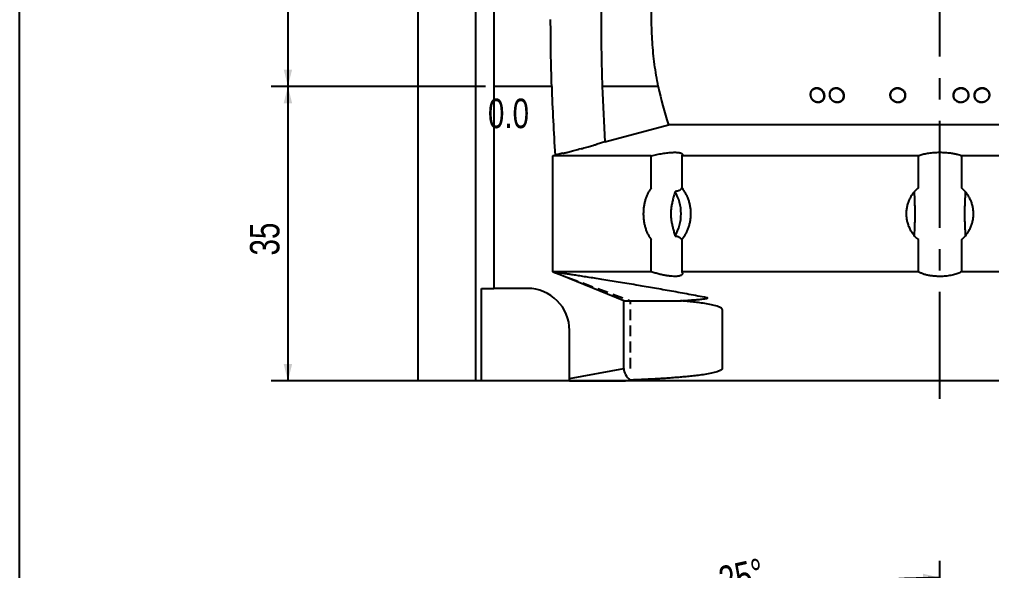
# Model space of a CAD drawing. Header units: millimetres. Extents: x 8 to 867, y 8 to 585.
# Drawn here: x 8 to 123.5, y 138.1 to 203.5 of the extents above; entities that cross this region are included whole.
import ezdxf

# ---------------------------------------------------------------- set-up
doc = ezdxf.new("R2010")
doc.units = ezdxf.units.MM
doc.linetypes.add('CENTERX2', pattern=[20.32, 12.7, -2.54, 2.54, -2.54])
doc.linetypes.add('HIDDEN', pattern=[1.905, 1.27, -0.635])
for name, color, linetype in [('CENTERLINE', 4, 'CENTERX2'), ('DIMENSIONS', 2, 'Continuous'), ('HIDDEN', 3, 'HIDDEN'), ('TEXT', 2, 'Continuous')]:
    doc.layers.add(name, color=color, linetype=linetype)
doc.layers.add('OUTLINE', color=7, linetype='Continuous', lineweight=25)
doc.styles.add('SLDTEXTSTYLE0', font='TXT', dxfattribs={"width": 0.75})
doc.dimstyles.new('SLDDIMSTYLE2', dxfattribs={"dimtxt": 3.5, "dimasz": 2, "dimexe": 0, "dimexo": 0.0625, "dimgap": 0.875, "dimtad": 1, "dimrnd": 1e-09, "dimzin": 12, "dimdsep": 46, "dimtxsty": 'SLDTEXTSTYLE0', "dimsah": 1, "dimcen": 0.09, "dimadec": 0, "dimazin": 3, "dimtfac": 1, "dimtofl": 0, "dimtmove": 0, "dimatfit": 3, "dimfxl": 0, "dimfrac": 2, "dimtolj": 1, "dimtzin": 12, "dimarcsym": 0})
doc.dimstyles.new('SLDDIMSTYLE9', dxfattribs={"dimtxt": 3.5, "dimasz": 2, "dimexe": 0, "dimexo": 0.0625, "dimgap": 0.875, "dimtad": 1, "dimdec": 4, "dimzin": 12, "dimdsep": 46, "dimtxsty": 'SLDTEXTSTYLE0', "dimsah": 1, "dimcen": 0.09, "dimazin": 3, "dimtfac": 1, "dimtofl": 0, "dimtmove": 0, "dimatfit": 3, "dimfxl": 0, "dimfrac": 2, "dimtolj": 1, "dimtzin": 12, "dimarcsym": 0})

# ---------------------------------------------------------------- blocks, each defined once
blk = doc.blocks.new('_D_47')
at = {"layer": 'DIMENSIONS'}
for p, q in [((63.36, 404.83), (37.9, 404.83)), ((39.9, 404.83), (39.9, 195.58)), ((63.36, 195.58), (37.9, 195.58))]:
    blk.add_line(p, q, dxfattribs=at)
for points in [[(39.9, 404.83), (39.4, 402.83), (40.4, 402.83)], [(39.9, 195.58), (40.4, 197.58), (39.4, 197.58)]]:
    blk.add_solid(points, dxfattribs=at)
at = {"layer": 'DIMENSIONS', "char_height": 3.5, "attachment_point": 1, "rotation": 90, "style": 'SLDTEXTSTYLE0'}
for s, insert in [('hollow mill 0.24+/-0.02 deep at center', (35.39, 266.15)), ('209,25', (35.39, 249.3))]:
    blk.add_mtext(s, dxfattribs=dict(at, insert=insert))
blk = doc.blocks.new('_D_49')
at = {"layer": 'DIMENSIONS'}
for p, q in [((62.48, 195.58), (37.9, 195.58)), ((39.9, 195.58), (39.9, 160.58)), ((117.52, 160.58), (37.9, 160.58))]:
    blk.add_line(p, q, dxfattribs=at)
for points in [[(39.9, 195.58), (39.4, 193.58), (40.4, 193.58)], [(39.9, 160.58), (40.4, 162.58), (39.4, 162.58)]]:
    blk.add_solid(points, dxfattribs=at)
at = {"layer": 'DIMENSIONS', "insert": (35.39, 175.49), "char_height": 3.5, "attachment_point": 1, "rotation": 90, "style": 'SLDTEXTSTYLE0'}
blk.add_mtext('35', dxfattribs=at)
blk = doc.blocks.new('_D_67')
at = {"layer": 'DIMENSIONS'}
for p, q in [((117.36, 83.46), (117.36, 139.21)), ((91.19, 91.09), (73.3, 129.44))]:
    blk.add_line(p, q, dxfattribs=at)
blk.add_arc((117.36, 34.96), 102.25, 90, 115, dxfattribs=at)
for points in [[(117.36, 137.21), (115.35, 137.69), (115.36, 136.69)], [(74.15, 127.63), (76.18, 128), (75.76, 128.91)]]:
    blk.add_solid(points, dxfattribs=at)
at = {"layer": 'DIMENSIONS', "insert": (90.82, 138.43), "char_height": 3.5, "attachment_point": 1, "rotation": 12.5, "style": 'SLDTEXTSTYLE0'}
blk.add_mtext('25°', dxfattribs=at)

msp = doc.modelspace()

# ---------------------------------------------------------------- linework, layer by layer
at = {"layer": 'CENTERLINE'}
msp.add_line((117.35918, 158.46862), (117.35918, 432.05254), dxfattribs=at)
at = {"layer": 'HIDDEN'}
for p in [(71.35918, 173.54828), (80.60918, 162.07876)]:
    msp.add_line(p, (80.60918, 170.10876), dxfattribs=at)
at = {"layer": 'OUTLINE'}
for p, q in [((8, 8), (8, 585)), ((55.38411, 160.57875), (55.38411, 429.83342)), ((62.17536, 220.57875), (62.17536, 160.57875)), ((83.10919, 203.52876), (83.10919, 206.52875)), ((64.35918, 195.57876), (64.35918, 171.57876)), ((71.24012, 195.57876), (64.35918, 195.57876)), ((83.90717, 195.57876), (77.24345, 195.57876)), ((77.55765, 189.00445), (85.11247, 191.02876)), ((149.60589, 191.02876), (85.11247, 191.02876)), ((77.55765, 189.00445), (76.63127, 188.7156)), ((71.35918, 187.34358), (71.64716, 187.42074)), ((83.07533, 187.34358), (71.35918, 187.34358)), ((71.35918, 173.54828), (71.35918, 187.34358)), ((72.57766, 187.6331), (71.64716, 187.42074)), ((74.73035, 188.16857), (74.48288, 188.10272)), ((83.07533, 183.52297), (83.07533, 187.34358)), ((114.80345, 187.34358), (86.68969, 187.34358)), ((86.68969, 187.34358), (86.68969, 183.52297)), ((114.80345, 183.52297), (114.80345, 187.34358)), ((148.02868, 187.34358), (119.91492, 187.34358)), ((119.91492, 187.34358), (119.91492, 183.52297)), ((83.07533, 173.54828), (83.07533, 177.36888)), ((86.68969, 177.36888), (86.68969, 173.54828)), ((114.80345, 173.54828), (114.80345, 177.36888)), ((119.91492, 177.36888), (119.91492, 173.54828)), ((83.07533, 173.54828), (71.35918, 173.54828)), ((79.80918, 170.10876), (71.35918, 173.54828)), ((114.80345, 173.54828), (86.68969, 173.54828)), ((148.02868, 173.54828), (119.91492, 173.54828)), ((62.8851, 171.57876), (64.35918, 171.57876)), ((62.8851, 160.57875), (62.8851, 171.57876)), ((68.35918, 171.57876), (64.35918, 171.57876)), ((79.80918, 170.10876), (86.53051, 170.10876)), ((79.80918, 162.07876), (79.80918, 170.10876)), ((91.51443, 169.05844), (91.51443, 162.07876)), ((73.35918, 160.86938), (73.35918, 166.57876)), ((73.35918, 160.86938), (79.80918, 162.07876)), ((62.17536, 160.57875), (55.38411, 160.57875)), ((62.8851, 160.57875), (62.17536, 160.57875)), ((73.35918, 160.57875), (62.8851, 160.57875)), ((73.35918, 160.57875), (73.35918, 160.86938)), ((73.35918, 160.57875), (80.02576, 160.57875)), ((154.69261, 160.57875), (80.02576, 160.57875))]:
    msp.add_line(p, q, dxfattribs=at)
for centre, radius, start, end in [((312.52977, 203.52876), 241.42059, 181.887096, 183.8257205), ((312.52977, 203.52876), 235.42059, 181.9352091, 183.5371181), ((123.10918, 203.52876), 40, 191.463872, 198.2099569), ((81.3651, 180.44593), 5.24417, 329.7009401, 30.2990599), ((68.35918, 166.57876), 5, 0, 90)]:
    msp.add_arc(centre, radius, start, end, dxfattribs=at)
for centre, major_axis, ratio, start_param, end_param in [((14294.11171, 300.20609), (0, 39096.06375), 0.363970234, 1.57262722, 1.57347249), ((10552.83038, 300.20609), (0, 39096.06375), 0.267949192, 1.57319241, 1.573269144), ((114.19394, 168.5259), (34.35784, 6.72721), 0.202192507, 3.102024335, 3.316941923)]:
    msp.add_ellipse(centre, major_axis=major_axis, ratio=ratio, start_param=start_param, end_param=end_param, dxfattribs=at)
for points, knots in [([(71.24012, 195.57876), (71.20287, 196.90332), (71.12838, 199.5528), (71.11924, 202.20332), (71.11467, 203.52876)], [0, 0, 0, 0, 0.499932319, 1, 1, 1, 1]), ([(77.1037, 203.52876), (77.11018, 202.20365), (77.12314, 199.55306), (77.20335, 196.90365), (77.24345, 195.57876)], [0, 0, 0, 0, 0.499927943, 1, 1, 1, 1]), ([(83.90717, 195.57876), (83.82341, 196.01313), (83.65587, 196.882), (83.4596, 198.19491), (83.30307, 199.51747), (83.19215, 200.84912), (83.12218, 202.18818), (83.11352, 203.08194), (83.10919, 203.52876)], [0, 0, 0, 0, 0.165815963, 0.331676931, 0.497492243, 0.66497871, 0.832513112, 1, 1, 1, 1]), ([(103.51657, 193.99706), (103.53844, 194.03761), (103.58216, 194.11872), (103.62121, 194.25599), (103.6385, 194.40011), (103.63266, 194.54815), (103.60339, 194.69557), (103.55235, 194.8384), (103.48014, 194.97233), (103.38961, 195.09404), (103.2826, 195.19948), (103.1627, 195.28645), (103.03287, 195.35159), (102.89705, 195.39399), (102.75898, 195.41142), (102.62255, 195.40435), (102.49185, 195.37194), (102.3703, 195.3161), (102.26181, 195.23745), (102.16893, 195.13914), (102.09495, 195.02318), (102.0412, 194.8936), (102.01001, 194.75353), (102.00132, 194.60737), (102.01629, 194.45903), (102.0535, 194.31276), (102.11282, 194.17281), (102.19171, 194.0428), (102.28873, 193.92689), (102.40052, 193.82769), (102.52446, 193.74882), (102.65672, 193.69165), (102.79376, 193.65878), (102.93166, 193.6502), (103.06637, 193.66722), (103.19439, 193.70828), (103.31117, 193.77357), (103.42453, 193.86598), (103.48369, 193.95024), (103.51657, 193.99706)], [0, 0, 0, 0, 0.026805339, 0.053609148, 0.080415088, 0.107221123, 0.134013525, 0.160807072, 0.187601984, 0.214396092, 0.241214379, 0.268033021, 0.294887694, 0.321742787, 0.348631073, 0.37551931, 0.402423015, 0.429326604, 0.456221067, 0.483115699, 0.509981219, 0.536846454, 0.563673801, 0.590502336, 0.617300482, 0.644099707, 0.670890743, 0.69768185, 0.724489513, 0.751297934, 0.778140478, 0.804982576, 0.831862062, 0.858741457, 0.885643578, 0.912545855, 0.939446316, 0.966347738, 1, 1, 1, 1]), ([(103.27615, 193.80497), (103.30946, 193.83167), (103.37608, 193.88505), (103.45629, 193.98833), (103.51845, 194.10554), (103.56031, 194.23465), (103.58013, 194.37189), (103.57818, 194.51318), (103.55365, 194.6546), (103.50816, 194.7922), (103.44214, 194.9219), (103.35826, 195.04046), (103.25819, 195.14397), (103.14531, 195.23024), (103.02236, 195.29597), (102.89312, 195.3402), (102.76111, 195.36068), (102.63006, 195.35777), (102.5039, 195.33053), (102.38592, 195.28069), (102.27993, 195.20873), (102.18843, 195.11759), (102.11466, 195.00908), (102.05995, 194.88702), (102.02665, 194.75433), (102.01479, 194.61521), (102.02557, 194.47336), (102.05775, 194.33286), (102.11128, 194.19778), (102.18381, 194.07164), (102.27407, 193.95842), (102.37889, 193.86073), (102.49585, 193.78207), (102.62131, 193.72384), (102.75195, 193.68869), (102.88406, 193.67655), (103.01349, 193.68931), (103.14853, 193.72658), (103.23053, 193.77696), (103.27615, 193.80497)], [0, 0, 0, 0, 0.026835261, 0.05367021, 0.080506495, 0.10734265, 0.134159815, 0.160975464, 0.187766759, 0.214556432, 0.2413452, 0.268134793, 0.294948113, 0.321761859, 0.348613541, 0.37546598, 0.402355063, 0.429244064, 0.456151856, 0.483059049, 0.509959738, 0.536859489, 0.563729544, 0.59059858, 0.617428684, 0.644257027, 0.671053736, 0.697851628, 0.724637734, 0.751423934, 0.778226937, 0.805029717, 0.831868535, 0.858707531, 0.885586137, 0.912465078, 0.939370262, 0.96627563, 1, 1, 1, 1]), ([(105.83054, 194.00701), (105.85333, 194.04796), (105.89892, 194.12986), (105.93999, 194.26792), (105.95864, 194.41251), (105.95345, 194.56067), (105.92407, 194.70785), (105.87219, 194.85011), (105.79841, 194.98311), (105.70565, 195.1036), (105.59579, 195.20757), (105.47251, 195.29282), (105.33885, 195.35607), (105.19887, 195.39644), (105.05642, 195.41177), (104.91552, 195.40259), (104.78038, 195.36812), (104.65455, 195.31031), (104.54208, 195.22988), (104.4456, 195.12999), (104.36855, 195.01273), (104.31229, 194.88213), (104.27929, 194.74138), (104.26948, 194.59488), (104.28409, 194.44656), (104.32168, 194.30065), (104.38215, 194.16142), (104.46288, 194.03243), (104.56242, 193.91784), (104.67731, 193.82022), (104.80485, 193.74314), (104.9411, 193.68791), (105.08243, 193.65712), (105.22478, 193.65064), (105.36395, 193.66978), (105.49635, 193.71285), (105.61727, 193.78006), (105.73481, 193.87433), (105.79634, 193.95962), (105.83054, 194.00701)], [0, 0, 0, 0, 0.026804528, 0.053607304, 0.080413022, 0.107217313, 0.1340103, 0.160803376, 0.187597499, 0.214392504, 0.241212529, 0.268032401, 0.294888952, 0.321745434, 0.348634824, 0.375524118, 0.402427923, 0.429331917, 0.456225583, 0.483119976, 0.509983143, 0.536846567, 0.563673396, 0.590500004, 0.617297302, 0.644095629, 0.670886153, 0.697677794, 0.724487006, 0.75129612, 0.778140434, 0.804984635, 0.83186518, 0.858745865, 0.885648519, 0.912550916, 0.939451445, 0.966351304, 1, 1, 1, 1]), ([(105.61698, 193.83481), (105.65, 193.86395), (105.71603, 193.92223), (105.79385, 194.03159), (105.85257, 194.15367), (105.88995, 194.2863), (105.90439, 194.42556), (105.89635, 194.56739), (105.86514, 194.70777), (105.81261, 194.84288), (105.73936, 194.96863), (105.64827, 195.08196), (105.5412, 195.17905), (105.42172, 195.25791), (105.2928, 195.31544), (105.15833, 195.35091), (105.02202, 195.36231), (104.88771, 195.35024), (104.75944, 195.31408), (104.64055, 195.25576), (104.5349, 195.17605), (104.44494, 195.07807), (104.37389, 194.96389), (104.32299, 194.83742), (104.29448, 194.70177), (104.28824, 194.56115), (104.30534, 194.41936), (104.34433, 194.28042), (104.405, 194.1484), (104.4848, 194.02667), (104.58224, 193.91918), (104.69397, 193.82828), (104.81736, 193.75737), (104.9486, 193.70758), (105.08416, 193.68136), (105.22025, 193.67837), (105.35249, 193.70023), (105.48943, 193.74712), (105.5714, 193.80347), (105.61698, 193.83481)], [0, 0, 0, 0, 0.026827523, 0.053655852, 0.080484556, 0.107313175, 0.134123344, 0.160934398, 0.187721482, 0.214509517, 0.241301246, 0.268094108, 0.29491425, 0.321733909, 0.348593953, 0.375454149, 0.402348601, 0.429242934, 0.456151114, 0.483059196, 0.509955087, 0.536850889, 0.563712914, 0.590575142, 0.617397062, 0.644219176, 0.671012517, 0.697804829, 0.724592563, 0.751380018, 0.778188185, 0.80499702, 0.831843805, 0.858690716, 0.885576111, 0.912461559, 0.939369304, 0.966276806, 1, 1, 1, 1]), ([(113.01047, 193.90808), (113.04302, 193.94449), (113.10813, 194.0173), (113.18007, 194.14565), (113.22971, 194.28387), (113.25488, 194.42929), (113.25429, 194.57752), (113.22892, 194.72443), (113.17849, 194.8657), (113.10542, 194.99767), (113.01088, 195.11617), (112.89831, 195.21848), (112.77021, 195.30095), (112.63069, 195.36209), (112.48335, 195.39921), (112.33254, 195.41222), (112.18255, 195.39966), (112.0375, 195.36293), (111.90188, 195.30203), (111.77909, 195.21965), (111.67324, 195.11727), (111.58663, 194.99861), (111.52254, 194.86642), (111.48182, 194.72498), (111.46659, 194.57797), (111.47621, 194.42973), (111.51142, 194.28444), (111.57018, 194.14602), (111.6518, 194.01874), (111.75312, 193.90562), (111.87204, 193.81057), (112.00465, 193.73548), (112.14762, 193.68339), (112.29669, 193.65488), (112.44767, 193.65181), (112.59646, 193.67317), (112.7381, 193.71984), (112.88183, 193.79349), (112.9645, 193.86714), (113.01047, 193.90808)], [0, 0, 0, 0, 0.026814334, 0.053630091, 0.080445164, 0.107261878, 0.134061508, 0.160862019, 0.187652723, 0.214443446, 0.241250091, 0.268056886, 0.294896514, 0.321736051, 0.348612323, 0.375488831, 0.40238913, 0.429289081, 0.456190654, 0.483091699, 0.509970246, 0.536849676, 0.563692489, 0.590534646, 0.617342648, 0.64415143, 0.670943178, 0.697733836, 0.724532244, 0.751330519, 0.778158373, 0.804985532, 0.831851219, 0.858716544, 0.885612013, 0.912507733, 0.939412104, 0.966316404, 1, 1, 1, 1]), ([(112.96248, 193.91135), (112.99439, 193.9455), (113.05819, 194.0138), (113.12969, 194.13503), (113.18003, 194.26614), (113.2071, 194.40462), (113.20958, 194.5463), (113.18831, 194.6872), (113.14294, 194.82321), (113.07573, 194.95078), (112.98769, 195.0659), (112.88205, 195.16591), (112.76115, 195.24727), (112.62887, 195.30849), (112.48861, 195.34691), (112.34452, 195.36233), (112.20069, 195.35334), (112.06108, 195.32112), (111.92998, 195.26561), (111.81073, 195.18931), (111.70729, 195.09356), (111.62193, 194.98186), (111.55785, 194.85678), (111.51597, 194.7224), (111.49838, 194.58219), (111.50454, 194.44033), (111.53527, 194.30079), (111.58867, 194.16735), (111.66418, 194.04409), (111.75883, 193.93399), (111.87069, 193.84079), (111.99606, 193.76638), (112.13184, 193.71377), (112.27393, 193.68353), (112.41839, 193.67759), (112.56125, 193.69501), (112.6978, 193.7368), (112.83694, 193.80433), (112.91762, 193.87311), (112.96248, 193.91135)], [0, 0, 0, 0, 0.026813101, 0.053626573, 0.080440707, 0.107255231, 0.134053525, 0.160850513, 0.187636405, 0.214423822, 0.241224933, 0.268026211, 0.294863294, 0.321700217, 0.348576453, 0.375452801, 0.402356111, 0.429259395, 0.456165581, 0.48307234, 0.509955602, 0.536838509, 0.563683684, 0.590527868, 0.617335856, 0.644143488, 0.670930426, 0.697718125, 0.724511005, 0.751304276, 0.778127881, 0.804951372, 0.831815494, 0.858679803, 0.885577522, 0.912475154, 0.939384608, 0.966293118, 1, 1, 1, 1]), ([(120.50656, 193.92782), (120.54011, 193.96526), (120.6072, 194.04013), (120.68231, 194.17077), (120.73511, 194.31059), (120.76341, 194.45686), (120.76582, 194.60514), (120.74323, 194.75134), (120.69527, 194.89112), (120.6243, 195.02091), (120.53141, 195.13656), (120.41999, 195.23545), (120.2925, 195.31402), (120.15305, 195.3709), (120.0052, 195.40348), (119.85334, 195.41182), (119.70177, 195.39462), (119.55469, 195.35337), (119.4166, 195.28823), (119.29102, 195.202), (119.18214, 195.09628), (119.09232, 194.97488), (119.02494, 194.84063), (118.98098, 194.69786), (118.96263, 194.55029), (118.96933, 194.40227), (119.00193, 194.258), (119.05844, 194.12132), (119.13825, 193.99648), (119.23823, 193.88642), (119.35634, 193.79499), (119.48863, 193.72395), (119.63186, 193.67627), (119.78168, 193.65235), (119.93392, 193.65397), (120.08442, 193.67994), (120.2282, 193.73104), (120.37458, 193.80919), (120.45941, 193.88544), (120.50656, 193.92782)], [0, 0, 0, 0, 0.0268127821, 0.0536249958, 0.0804391046, 0.107252241, 0.1340503592, 0.1608480493, 0.1876391328, 0.2144308021, 0.2412397448, 0.2680487267, 0.2948920308, 0.3217354156, 0.3486147181, 0.3754940686, 0.4023952846, 0.4292964519, 0.4561965318, 0.4830965922, 0.5099731971, 0.5368479269, 0.5636877104, 0.5905272126, 0.6173326726, 0.6441380914, 0.6709288502, 0.6977203507, 0.7245206463, 0.7513214739, 0.7781517371, 0.8049829155, 0.8318515857, 0.8587202542, 0.885617724, 0.9125150253, 0.9394194001, 0.9663230837, 1, 1, 1, 1]), ([(120.49237, 193.95262), (120.52386, 193.98893), (120.58684, 194.06154), (120.6566, 194.18759), (120.70488, 194.32208), (120.72961, 194.46236), (120.72954, 194.60417), (120.70558, 194.7436), (120.65746, 194.87652), (120.58749, 194.99955), (120.49677, 195.10871), (120.38858, 195.20159), (120.26534, 195.27478), (120.13098, 195.32706), (119.98898, 195.35599), (119.84352, 195.36165), (119.69874, 195.34291), (119.55865, 195.30121), (119.42754, 195.23681), (119.30876, 195.15242), (119.20625, 195.04966), (119.12226, 194.93219), (119.05995, 194.80279), (119.02017, 194.6656), (119.00499, 194.52422), (119.01377, 194.38279), (119.04727, 194.24535), (119.10352, 194.11552), (119.18187, 193.99737), (119.27928, 193.89366), (119.39375, 193.80803), (119.52147, 193.74211), (119.65928, 193.69869), (119.80303, 193.6781), (119.94871, 193.68194), (120.09231, 193.70909), (120.22909, 193.76014), (120.36794, 193.83713), (120.44791, 193.91135), (120.49237, 193.95262)], [0, 0, 0, 0, 0.026807459, 0.05361416, 0.080423018, 0.107231312, 0.134024846, 0.160818443, 0.187605084, 0.214392296, 0.241200622, 0.268007784, 0.294852656, 0.32169797, 0.348581347, 0.375464826, 0.402370806, 0.429277186, 0.456180265, 0.483083987, 0.509959959, 0.536836482, 0.563673055, 0.590508838, 0.617311226, 0.644112664, 0.670898717, 0.697684802, 0.72448222, 0.751280894, 0.778111863, 0.804943516, 0.831815747, 0.858688063, 0.885590248, 0.912492535, 0.939400533, 0.96630862, 1, 1, 1, 1]), ([(122.98213, 193.92793), (123.01603, 193.96537), (123.08382, 194.04026), (123.16053, 194.1709), (123.21529, 194.31074), (123.24587, 194.45701), (123.25083, 194.60529), (123.23096, 194.75148), (123.18585, 194.89125), (123.11775, 195.02103), (123.02767, 195.13666), (122.91895, 195.23555), (122.79393, 195.31408), (122.65667, 195.37094), (122.51065, 195.4035), (122.36024, 195.41182), (122.20967, 195.39459), (122.06312, 195.35331), (121.92507, 195.28815), (121.79905, 195.2019), (121.68924, 195.09616), (121.59806, 194.97475), (121.52893, 194.84049), (121.48285, 194.69771), (121.4621, 194.55015), (121.46619, 194.40212), (121.49602, 194.25786), (121.54971, 194.12119), (121.62669, 193.99636), (121.72394, 193.88632), (121.83947, 193.79491), (121.96943, 193.72389), (122.11062, 193.67623), (122.25875, 193.65234), (122.40973, 193.65398), (122.55937, 193.67999), (122.70279, 193.7311), (122.84926, 193.80928), (122.93466, 193.88554), (122.98213, 193.92793)], [0, 0, 0, 0, 0.026812599, 0.053624209, 0.080438114, 0.107251896, 0.13404998, 0.16084707, 0.187638385, 0.21442966, 0.241238901, 0.268048011, 0.294891403, 0.321735075, 0.348614171, 0.375493429, 0.402395197, 0.429296403, 0.456196448, 0.483095994, 0.509972203, 0.536848345, 0.563687473, 0.590525892, 0.617332191, 0.644137874, 0.670928573, 0.697719171, 0.724520159, 0.751320477, 0.778151292, 0.804982306, 0.831851257, 0.858719775, 0.885617154, 0.912514818, 0.93941855, 0.96632228, 1, 1, 1, 1]), ([(122.96098, 193.94107), (122.9935, 193.97681), (123.05854, 194.04828), (123.13224, 194.17307), (123.18498, 194.3067), (123.2146, 194.44655), (123.21972, 194.58839), (123.20108, 194.72829), (123.15829, 194.86212), (123.0935, 194.98644), (123.00764, 195.09728), (122.90389, 195.19215), (122.78451, 195.26762), (122.65335, 195.32236), (122.51375, 195.3539), (122.36988, 195.36223), (122.22578, 195.34615), (122.08546, 195.30702), (121.95321, 195.24502), (121.83242, 195.1628), (121.72708, 195.06191), (121.63954, 194.94597), (121.57306, 194.81767), (121.52863, 194.68119), (121.5084, 194.54007), (121.51193, 194.39846), (121.54009, 194.26037), (121.59109, 194.1295), (121.6644, 194.0099), (121.75713, 193.90439), (121.8674, 193.81665), (121.99153, 193.74837), (122.12647, 193.70242), (122.26811, 193.67918), (122.41256, 193.68036), (122.5558, 193.70486), (122.69315, 193.7534), (122.83351, 193.82784), (122.91543, 193.90061), (122.96098, 193.94107)], [0, 0, 0, 0, 0.026809186, 0.053617655, 0.080427554, 0.107238174, 0.134032122, 0.160826665, 0.187613857, 0.21440021, 0.241206225, 0.268012008, 0.294854843, 0.321697539, 0.348579237, 0.375460778, 0.402366243, 0.429271287, 0.456176056, 0.4830804, 0.509958745, 0.536836368, 0.563676192, 0.590514843, 0.617316625, 0.644120202, 0.670905893, 0.697692513, 0.724489254, 0.751286202, 0.778115524, 0.80494508, 0.831815046, 0.858685422, 0.885586378, 0.9124874, 0.939396039, 0.966304296, 1, 1, 1, 1]), ([(74.73035, 188.16857), (74.78903, 188.18424), (74.96032, 188.22997), (75.24096, 188.30631), (75.56044, 188.39493), (75.85558, 188.47874), (76.11826, 188.55516), (76.33784, 188.62103), (76.5199, 188.67761), (76.59317, 188.7026), (76.63127, 188.7156)], [0, 0, 0, 0, 0.068725536, 0.200596438, 0.332464804, 0.46460136, 0.59672698, 0.727514384, 0.858286866, 1, 1, 1, 1]), ([(72.57766, 187.6331), (72.61145, 187.63983), (72.67903, 187.6533), (72.84374, 187.69028), (73.05035, 187.73874), (73.29672, 187.79836), (73.57623, 187.86778), (73.87353, 187.94326), (74.17863, 188.02217), (74.38146, 188.07587), (74.48288, 188.10272)], [0, 0, 0, 0, 0.126557788, 0.253121816, 0.37965655, 0.506200005, 0.634010848, 0.761830695, 0.88091269, 1, 1, 1, 1]), ([(83.07533, 187.34358), (83.18459, 187.36937), (83.40344, 187.42102), (83.73992, 187.49152), (84.07775, 187.55574), (84.41348, 187.61192), (84.74249, 187.65949), (85.05743, 187.69722), (85.35365, 187.72433), (85.62828, 187.74104), (85.87824, 187.74725), (86.09983, 187.74273), (86.29211, 187.72834), (86.48178, 187.70025), (86.64429, 187.6522), (86.75413, 187.57897), (86.78348, 187.48784), (86.74758, 187.40609), (86.70112, 187.35592), (86.68969, 187.34358)], [0, 0, 0, 0, 0.0555030895, 0.111174814, 0.1666685258, 0.2222943736, 0.2781031356, 0.3337187054, 0.3878266012, 0.4421145399, 0.4962182391, 0.5488905823, 0.6017329369, 0.6544087644, 0.7333023946, 0.8122079584, 0.892925367, 0.973655328, 1, 1, 1, 1]), ([(114.80345, 187.34358), (114.86494, 187.36937), (114.9881, 187.42102), (115.21163, 187.49152), (115.46068, 187.55574), (115.73647, 187.61192), (116.03394, 187.65949), (116.3467, 187.69722), (116.67059, 187.72433), (117.00049, 187.74104), (117.33229, 187.74725), (117.66142, 187.74273), (117.98373, 187.72834), (118.35037, 187.70025), (118.74909, 187.6522), (119.16305, 187.57897), (119.52877, 187.48784), (119.77105, 187.40609), (119.88651, 187.35592), (119.91492, 187.34358)], [0, 0, 0, 0, 0.055503221, 0.111174829, 0.166668775, 0.222294273, 0.278103027, 0.333718692, 0.387826634, 0.442114619, 0.496218389, 0.548890798, 0.601732988, 0.654408896, 0.733302548, 0.812207962, 0.892925116, 0.973655469, 1, 1, 1, 1]), ([(83.07533, 183.52297), (83.0007, 183.42343), (82.8512, 183.22404), (82.65893, 182.87984), (82.49221, 182.50798), (82.35583, 182.10858), (82.24954, 181.6886), (82.17451, 181.25316), (82.13241, 180.80754), (82.12249, 180.35779), (82.14479, 179.90944), (82.20007, 179.46843), (82.28665, 179.04008), (82.40388, 178.62894), (82.55162, 178.24086), (82.72789, 177.88066), (82.90483, 177.5905), (83.0277, 177.43079), (83.07533, 177.36888)], [0, 0, 0, 0, 0.064027303, 0.128257691, 0.192284343, 0.256317154, 0.320555176, 0.384587132, 0.448482571, 0.512582355, 0.576477937, 0.640208799, 0.704143589, 0.767876245, 0.831711235, 0.895748195, 0.959584109, 1, 1, 1, 1]), ([(85.89293, 183.09168), (85.8449, 182.92055), (85.74886, 182.57831), (85.61697, 182.07663), (85.50774, 181.58622), (85.43, 181.10751), (85.387, 180.62267), (85.39045, 180.13612), (85.44446, 179.65447), (85.53174, 179.1799), (85.64268, 178.71346), (85.76597, 178.2536), (85.85059, 177.95137), (85.89293, 177.80017)], [0, 0, 0, 0, 0.100535233, 0.20105433, 0.289865313, 0.379033437, 0.467926352, 0.556360554, 0.644778093, 0.73348435, 0.82242358, 0.911159345, 1, 1, 1, 1]), ([(86.68969, 183.52297), (86.67289, 183.49429), (86.62297, 183.40907), (86.49994, 183.27808), (86.31657, 183.1674), (86.11079, 183.10295), (85.96609, 183.09546), (85.89293, 183.09168)], [0, 0, 0, 0, 0.126697981, 0.376471628, 0.632030332, 0.813939633, 1, 1, 1, 1]), ([(86.68969, 177.36888), (86.7735, 177.46842), (86.94139, 177.66781), (87.16127, 178.01201), (87.35397, 178.38387), (87.51327, 178.78327), (87.63845, 179.20326), (87.72744, 179.6387), (87.77746, 180.08432), (87.78929, 180.53406), (87.7628, 180.98242), (87.69703, 181.42342), (87.59464, 181.85178), (87.457, 182.26291), (87.28503, 182.65099), (87.08215, 183.01119), (86.88084, 183.30135), (86.74309, 183.46106), (86.68969, 183.52297)], [0, 0, 0, 0, 0.064027194, 0.128257585, 0.192284271, 0.256317088, 0.320555203, 0.384587178, 0.448482611, 0.512582408, 0.576478009, 0.640208889, 0.704143648, 0.767876392, 0.831711213, 0.895748312, 0.959584229, 1, 1, 1, 1]), ([(114.80345, 183.52297), (114.69141, 183.42343), (114.46698, 183.22404), (114.17555, 182.87984), (113.9214, 182.50798), (113.71232, 182.10858), (113.54865, 181.6886), (113.43267, 181.25316), (113.36753, 180.80754), (113.35215, 180.35779), (113.38665, 179.90944), (113.47225, 179.46843), (113.60586, 179.04008), (113.78609, 178.62894), (114.01216, 178.24086), (114.28026, 177.88066), (114.54772, 177.5905), (114.732, 177.43079), (114.80345, 177.36888)], [0, 0, 0, 0, 0.064027262, 0.128257637, 0.192284316, 0.25631712, 0.320555195, 0.384587131, 0.4484826, 0.512582384, 0.576477967, 0.640208855, 0.704143602, 0.767876359, 0.831711192, 0.895748338, 0.959584119, 1, 1, 1, 1]), ([(114.35918, 177.80017), (114.36293, 178.09092), (114.36856, 178.52825), (114.39377, 179.12706), (114.41193, 179.57281), (114.42532, 180.01306), (114.43066, 180.45064), (114.42506, 180.89403), (114.41107, 181.34138), (114.39294, 181.78432), (114.36835, 182.37246), (114.36286, 182.80344), (114.35918, 183.09168)], [0, 0, 0, 0, 0.170432666, 0.256351834, 0.342235784, 0.421038377, 0.499805857, 0.581740538, 0.663713476, 0.747354275, 0.831028001, 1, 1, 1, 1]), ([(119.91492, 177.36888), (120.02696, 177.46842), (120.25138, 177.66781), (120.54282, 178.01201), (120.79697, 178.38387), (121.00604, 178.78327), (121.16972, 179.20325), (121.28569, 179.6387), (121.35084, 180.08432), (121.36622, 180.53406), (121.33172, 180.98242), (121.24611, 181.42342), (121.1125, 181.85178), (120.93228, 182.26291), (120.70621, 182.65099), (120.43811, 183.01119), (120.17065, 183.30135), (119.98636, 183.46106), (119.91492, 183.52297)], [0, 0, 0, 0, 0.064027263, 0.1282576388, 0.1922843187, 0.256317123, 0.3205551989, 0.3845871016, 0.4484825717, 0.5125823656, 0.5764779498, 0.6402088888, 0.7041435967, 0.7678763011, 0.8317112689, 0.8957483369, 0.9595841187, 1, 1, 1, 1]), ([(120.35918, 183.09168), (120.35544, 182.80093), (120.3498, 182.3636), (120.32459, 181.76479), (120.30643, 181.31904), (120.29305, 180.87879), (120.2877, 180.44121), (120.2933, 179.99782), (120.3073, 179.55048), (120.32543, 179.10753), (120.35001, 178.5194), (120.35551, 178.08842), (120.35918, 177.80017)], [0, 0, 0, 0, 0.170432667, 0.25635314, 0.342235767, 0.421038362, 0.499807204, 0.581740531, 0.663713471, 0.747354272, 0.831028, 1, 1, 1, 1]), ([(85.89293, 177.80017), (85.94055, 177.79859), (86.03579, 177.79543), (86.16635, 177.77057), (86.2863, 177.73137), (86.4266, 177.6619), (86.56805, 177.54955), (86.65214, 177.43762), (86.6861, 177.37546), (86.68969, 177.36888)], [0, 0, 0, 0, 0.1197809129, 0.2395770925, 0.3642174915, 0.4888878036, 0.7275925107, 0.9711485293, 1, 1, 1, 1]), ([(89.67386, 170.46798), (89.31529, 170.53644), (88.59779, 170.67341), (87.54142, 170.87041), (86.50237, 171.06117), (85.47299, 171.24704), (84.45567, 171.42786), (83.45305, 171.60341), (82.47856, 171.77161), (81.46946, 171.94345), (80.43583, 172.11701), (79.38951, 172.29022), (78.38694, 172.454), (77.43331, 172.60789), (76.53297, 172.75151), (75.69977, 172.88303), (74.93614, 173.00246), (74.24307, 173.10994), (73.66777, 173.19848), (73.19462, 173.27089), (72.80765, 173.32985), (72.46496, 173.38183), (72.16961, 173.42648), (71.92108, 173.46395), (71.71832, 173.49443), (71.55868, 173.51839), (71.44458, 173.5355), (71.37258, 173.54627), (71.36365, 173.54761), (71.35918, 173.54828)], [0, 0, 0, 0, 0.034169625, 0.068373463, 0.102577718, 0.136747917, 0.172063023, 0.207415009, 0.242767444, 0.278083034, 0.320713869, 0.363376689, 0.406007899, 0.449831041, 0.493688389, 0.537511865, 0.580950968, 0.624423019, 0.667862369, 0.701363911, 0.734895392, 0.768426947, 0.801928613, 0.834679182, 0.867443676, 0.900194279, 0.933458005, 0.966736273, 1, 1, 1, 1]), ([(86.68969, 173.54828), (86.71193, 173.51337), (86.75647, 173.44345), (86.77703, 173.34766), (86.76272, 173.26012), (86.70799, 173.18331), (86.61494, 173.11815), (86.48604, 173.06688), (86.32321, 173.03042), (86.13175, 173.00814), (85.87971, 172.9987), (85.55382, 173.0112), (85.14995, 173.05321), (84.71464, 173.12266), (84.25526, 173.21674), (83.78248, 173.33426), (83.38483, 173.44833), (83.15339, 173.52307), (83.07533, 173.54828)], [0, 0, 0, 0, 0.05597665, 0.112117674, 0.168077346, 0.224228664, 0.28056955, 0.336701263, 0.390071562, 0.443626651, 0.496989798, 0.573255798, 0.649529447, 0.725536065, 0.801560276, 0.880642152, 0.959744796, 1, 1, 1, 1]), ([(119.91492, 173.54828), (119.85367, 173.51337), (119.731, 173.44345), (119.50767, 173.34766), (119.25792, 173.26012), (118.98017, 173.18331), (118.67937, 173.11815), (118.36442, 173.06688), (118.04006, 173.03042), (117.71189, 173.00814), (117.33117, 172.9987), (116.90244, 173.0112), (116.43955, 173.05321), (116.00354, 173.12266), (115.59844, 173.21674), (115.23732, 173.33426), (114.97557, 173.44833), (114.84686, 173.52307), (114.80345, 173.54828)], [0, 0, 0, 0, 0.05597696, 0.112117677, 0.168077375, 0.224228659, 0.280569183, 0.33670112, 0.390071685, 0.443626624, 0.49698987, 0.573255686, 0.649529646, 0.725535838, 0.8015602, 0.880642021, 0.959744712, 1, 1, 1, 1]), ([(86.53051, 170.10876), (86.73102, 170.12202), (87.13205, 170.14854), (87.73972, 170.1935), (88.35192, 170.23762), (88.95233, 170.28832), (89.40494, 170.34515), (89.6707, 170.39217), (89.74194, 170.41795), (89.75482, 170.43141), (89.75296, 170.43946), (89.74796, 170.44474), (89.7391, 170.44986), (89.72682, 170.45493), (89.7044, 170.46177), (89.68614, 170.46549), (89.67386, 170.46798)], [0, 0, 0, 0, 0.189428715, 0.378860872, 0.550554422, 0.722260397, 0.893862874, 0.953478415, 0.973071533, 0.981069152, 0.983760006, 0.986475812, 0.988448866, 0.990418297, 0.993559231, 1, 1, 1, 1]), ([(91.51443, 169.05844), (91.51341, 169.07038), (91.51105, 169.09808), (91.48756, 169.14711), (91.43334, 169.20864), (91.34811, 169.2702), (91.16803, 169.36232), (90.90594, 169.46431), (90.56346, 169.55477), (90.06814, 169.65998), (89.43087, 169.78147), (88.66458, 169.89379), (87.92412, 169.98089), (87.20879, 170.04988), (86.75651, 170.08914), (86.53051, 170.10876)], [0, 0, 0, 0, 0.0047318153, 0.0109734286, 0.022452225, 0.0422217761, 0.0620901627, 0.1251573487, 0.1884310562, 0.2517130351, 0.4012090654, 0.5508685032, 0.7006440981, 0.850412379, 1, 1, 1, 1]), ([(91.51443, 162.07876), (91.51341, 162.06682), (91.51105, 162.03912), (91.48756, 161.99009), (91.43334, 161.92856), (91.34811, 161.86699), (91.16803, 161.77489), (90.90594, 161.67291), (90.56346, 161.58243), (90.06542, 161.47663), (89.42287, 161.35424), (88.6493, 161.24116), (87.90153, 161.15355), (87.18163, 161.08471), (86.43648, 161.01981), (85.67605, 160.95709), (84.91082, 160.90255), (84.19463, 160.85697), (83.52268, 160.81855), (82.89807, 160.78576), (82.32326, 160.75831), (81.80482, 160.73568), (81.34273, 160.71707), (80.93366, 160.70158), (80.71138, 160.69382), (80.60024, 160.68994)], [0, 0, 0, 0, 0.0016210451, 0.0037588839, 0.0076905304, 0.0144618749, 0.0212669465, 0.0428682338, 0.0645404202, 0.0862154255, 0.1379397486, 0.189721605, 0.2415443371, 0.2933643096, 0.3451206302, 0.4092397489, 0.4734146158, 0.5375903754, 0.6017107287, 0.6676745633, 0.7336977388, 0.799721126, 0.8656852182, 0.9328426011, 1, 1, 1, 1]), ([(80.60024, 160.68994), (80.59323, 160.68632), (80.56191, 160.67014), (80.50252, 160.6453), (80.40975, 160.61837), (80.31634, 160.59923), (80.19453, 160.58372), (80.09817, 160.57914), (80.03902, 160.57882), (80.02576, 160.57875)], [0, 0, 0, 0, 0.058316047, 0.260663773, 0.384822615, 0.509421776, 0.662787018, 0.924408745, 1, 1, 1, 1])]:
    msp.add_open_spline(points, degree=3, knots=knots, dxfattribs=at)

# ---------------------------------------------------------------- texts
at = {"layer": 'TEXT', "insert": (63.66668, 194.1139), "char_height": 3.5, "attachment_point": 1, "style": 'SLDTEXTSTYLE0'}
msp.add_mtext('0.0', dxfattribs=at)

# ---------------------------------------------------------------- dimensions: what is measured, and where the dimension line sits
at = {"layer": 'DIMENSIONS'}
dim = msp.add_linear_dim(base=(39.90273, 195.57876), p1=(64.35918, 404.83342), p2=(64.35918, 195.57876), angle=90, text='<>  hollow mill 0.24+/-0.02 deep at center', dimstyle='SLDDIMSTYLE2', dxfattribs=at)
dim.commit()
dim.dimension.update_dxf_attribs({"geometry": '_D_47', "text_midpoint": (39.90273, 300.20609), "dimtype": 160})
dim = msp.add_linear_dim(base=(39.90273, 160.57876), p1=(118.52064, 195.57876), p2=(118.52064, 160.57876), angle=90, dimstyle='SLDDIMSTYLE2', dxfattribs=at)
dim.commit()
dim.dimension.update_dxf_attribs({"geometry": '_D_49', "text_midpoint": (39.90273, 178.07876), "dimtype": 160})
dim = msp.add_angular_dim_2l(base=(95.22893, 134.78421), line1=((117.35918, 82.46109), (117.35918, 34.96109)), line2=((91.60973, 90.18098), (117.35918, 34.96109)), dimstyle='SLDDIMSTYLE9', dxfattribs=at)
dim.commit()
dim.dimension.update_dxf_attribs({"geometry": '_D_67', "text_midpoint": (95.22893, 134.78421), "dimtype": 162})

doc.saveas('drawing.dxf')
